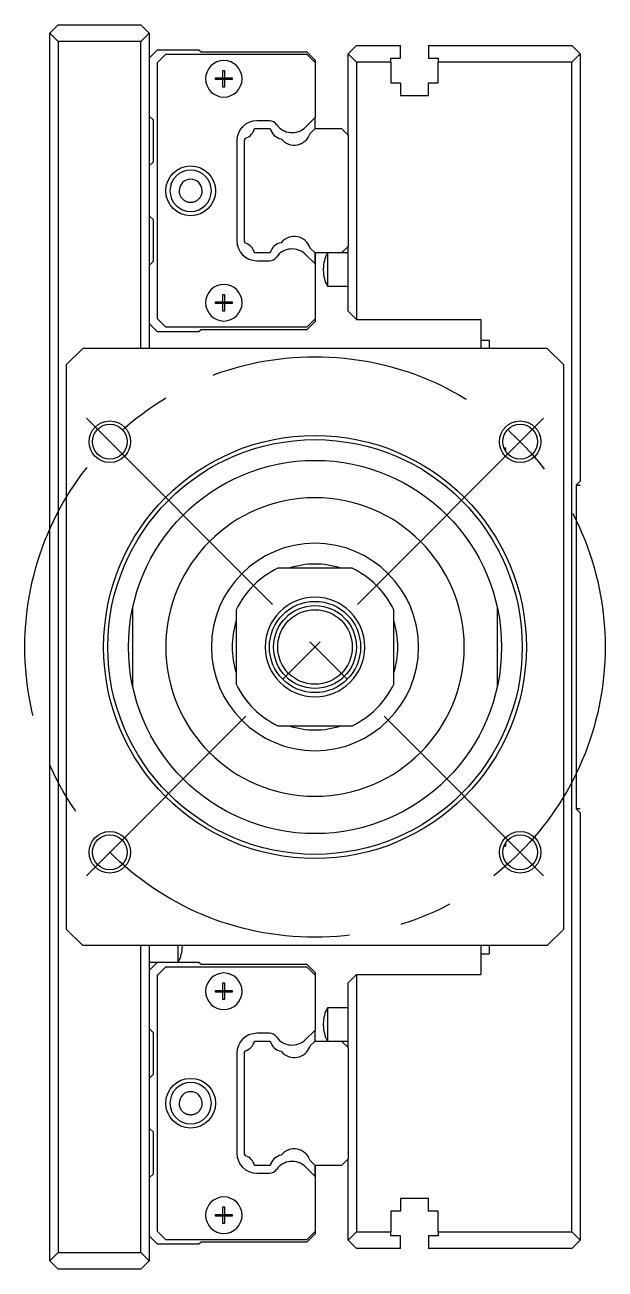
# Model space of a CAD drawing. Extents: x -15 to 1045, y -311 to 82.
# Drawn here: x 975.3 to 1045.3, y -75 to 75 of the extents above; entities that cross this region are included whole.
import ezdxf

# ---------------------------------------------------------------- set-up
doc = ezdxf.new("R2010")
doc.units = 0
doc.linetypes.add('CENTER', pattern=[50.8, 31.75, -6.35, 6.35, -6.35])
doc.linetypes.add('DASHED', pattern=[19.05, 12.7, -6.35])
doc.layers.get('0').update_dxf_attribs({"linetype": 'CONTINUOUS'})
doc.layers.add('CENTER', color=1, linetype='CENTER')

msp = doc.modelspace()

# ---------------------------------------------------------------- linework, layer by layer
at = {"color": 7, "linetype": 'CONTINUOUS'}
for p, q in [((979.34, 75), (978.34, 74)), ((979.34, 75), (989.34, 75)), ((990.34, 74), (989.34, 75)), ((978.34, -74), (978.34, 74)), ((978.34, 74), (979.34, 73)), ((989.34, 73), (990.34, 74)), ((990.34, 74), (990.34, 36)), ((989.34, 73), (979.34, 73)), ((979.34, 73), (979.34, -73)), ((989.34, 36), (989.34, 73)), ((990.34, 71), (991.34, 72)), ((991.34, 72), (996.34, 72)), ((996.34, 72), (996.59, 71.75)), ((1014.34, 71.5), (1015.34, 72.5)), ((1015.34, 72.5), (1020.64, 72.5)), ((1020.64, 71), (1020.64, 72.5)), ((1024.04, 72.5), (1041.34, 72.5)), ((1024.04, 72.5), (1024.04, 71)), ((1041.34, 72.5), (1042.34, 71.5)), ((991.34, 70.45), (992.34, 71.45)), ((992.34, 71.45), (1009.34, 71.45)), ((996.59, 71.75), (1009.34, 71.75)), ((1009.34, 71.75), (1010.34, 70.75)), ((1009.34, 71.45), (1010.34, 70.45)), ((1010.34, 70.75), (1010.34, 70.45)), ((1014.34, 61.7), (1014.34, 71.5)), ((1015.34, 70.5), (1014.34, 71.5)), ((1015.34, 70.5), (1015.34, 39.5)), ((1019.49, 70.5), (1015.34, 70.5)), ((1019.49, 70.5), (1019.49, 71)), ((1019.49, 71), (1020.64, 71)), ((1019.49, 70.5), (1019.49, 68)), ((1024.04, 71), (1025.19, 71)), ((1025.19, 71), (1025.19, 70.5)), ((1025.19, 68), (1025.19, 70.5)), ((1041.34, 70.5), (1025.19, 70.5)), ((1042.34, 71.5), (1041.34, 70.5)), ((1041.34, -70.5), (1041.34, 70.5)), ((1042.34, 71.5), (1042.34, 20)), ((991.34, 39.55), (991.34, 70.45)), ((999.24, 68.6), (999.24, 69.5)), ((999.24, 69.5), (999.44, 69.5)), ((999.44, 69.5), (999.44, 68.6)), ((1010.34, 70.45), (1010.34, 63.82)), ((998.34, 68.4), (998.34, 68.6)), ((998.34, 68.6), (999.24, 68.6)), ((999.24, 68.4), (998.34, 68.4)), ((999.24, 68.6), (999.34, 68.5)), ((999.24, 68.4), (999.34, 68.5)), ((999.24, 67.5), (999.24, 68.4)), ((999.44, 67.5), (999.24, 67.5)), ((999.44, 68.6), (999.34, 68.5)), ((999.44, 68.4), (999.34, 68.5)), ((999.44, 68.6), (1000.34, 68.6)), ((1000.34, 68.4), (999.44, 68.4)), ((999.44, 68.4), (999.44, 67.5)), ((1000.34, 68.6), (1000.34, 68.4)), ((1019.49, 68), (1020.64, 68)), ((1020.64, 68), (1020.64, 66.5)), ((1024.04, 68), (1025.19, 68)), ((1024.04, 66.5), (1024.04, 68)), ((1020.64, 66.5), (1024.04, 66.5)), ((990.84, 63.5), (990.34, 64)), ((990.84, 58.5), (990.84, 63.5)), ((1004.87, 63.43), (1003.31, 63.43)), ((1010.34, 63.82), (1009.21, 62.68)), ((1010.34, 62.5), (1010.34, 63.82)), ((1003.05, 62.5), (1004.92, 62.5)), ((1009.75, 61.91), (1010.34, 62.5)), ((1010.34, 62.5), (1013.54, 62.5)), ((1013.54, 62.5), (1014.34, 61.7)), ((1014.34, 61.7), (1014.34, 48.3)), ((1000.91, 61.03), (1000.91, 48.97)), ((1001.84, 61.1), (1001.97, 61.32)), ((1001.84, 48.9), (1001.84, 61.1)), ((990.34, 58), (990.84, 58.5)), ((993.95, 55), (993.95, 54.93)), ((993.95, 54.93), (993.95, 54.87)), ((993.95, 54.87), (993.96, 54.8)), ((993.96, 54.8), (993.97, 54.74)), ((993.97, 54.74), (993.99, 54.67)), ((993.99, 54.67), (994, 54.61)), ((994, 54.61), (994.02, 54.55)), ((994.02, 54.55), (994.04, 54.5)), ((994.04, 54.5), (994.06, 54.45)), ((994.06, 54.45), (994.09, 54.39)), ((994.09, 54.39), (994.11, 54.34)), ((994.11, 54.34), (994.14, 54.29)), ((994.14, 54.29), (994.17, 54.24)), ((994.17, 54.24), (994.21, 54.19)), ((994.21, 54.19), (994.24, 54.14)), ((994.24, 54.14), (994.28, 54.1)), ((994.28, 54.1), (994.32, 54.05)), ((994.32, 54.05), (994.36, 54.01)), ((994.36, 54.01), (994.4, 53.97)), ((996.28, 53.97), (996.32, 54.01)), ((996.32, 54.01), (996.36, 54.05)), ((996.36, 54.05), (996.4, 54.09)), ((996.4, 54.09), (996.43, 54.14)), ((996.43, 54.14), (996.47, 54.19)), ((996.47, 54.19), (996.5, 54.24)), ((996.5, 54.24), (996.54, 54.29)), ((996.54, 54.29), (996.57, 54.34)), ((996.57, 54.34), (996.6, 54.4)), ((996.6, 54.4), (996.62, 54.46)), ((996.62, 54.46), (996.65, 54.53)), ((996.65, 54.53), (996.67, 54.59)), ((996.67, 54.59), (996.69, 54.66)), ((996.69, 54.66), (996.71, 54.73)), ((996.71, 54.78), (996.72, 54.83)), ((996.71, 54.73), (996.71, 54.78)), ((996.72, 54.83), (996.73, 54.88)), ((996.73, 55), (996.73, 55)), ((996.73, 55), (996.73, 55)), ((996.73, 55), (996.73, 55)), ((996.73, 54.98), (996.73, 55)), ((996.73, 54.93), (996.73, 54.98)), ((996.73, 54.88), (996.73, 54.93)), ((994.4, 53.97), (994.45, 53.93)), ((994.45, 53.93), (994.49, 53.89)), ((994.49, 53.89), (994.54, 53.86)), ((994.54, 53.86), (994.59, 53.83)), ((994.59, 53.83), (994.64, 53.8)), ((994.64, 53.8), (994.69, 53.77)), ((994.69, 53.77), (994.74, 53.74)), ((994.74, 53.74), (994.79, 53.72)), ((994.79, 53.72), (994.85, 53.7)), ((994.85, 53.7), (994.91, 53.68)), ((994.91, 53.68), (994.96, 53.66)), ((994.96, 53.66), (995.02, 53.64)), ((995.02, 53.64), (995.08, 53.63)), ((995.08, 53.63), (995.13, 53.62)), ((995.13, 53.62), (995.19, 53.62)), ((995.19, 53.62), (995.25, 53.61)), ((995.25, 53.61), (995.31, 53.61)), ((995.31, 53.61), (995.37, 53.61)), ((995.37, 53.61), (995.43, 53.61)), ((995.43, 53.61), (995.49, 53.62)), ((995.49, 53.62), (995.54, 53.62)), ((995.54, 53.62), (995.6, 53.63)), ((995.6, 53.63), (995.66, 53.64)), ((995.66, 53.64), (995.71, 53.66)), ((995.71, 53.66), (995.77, 53.68)), ((995.77, 53.68), (995.83, 53.7)), ((995.83, 53.7), (995.88, 53.72)), ((995.88, 53.72), (995.94, 53.74)), ((995.94, 53.74), (995.99, 53.77)), ((995.99, 53.77), (996.04, 53.8)), ((996.04, 53.8), (996.09, 53.83)), ((996.09, 53.83), (996.14, 53.86)), ((996.14, 53.86), (996.19, 53.89)), ((996.19, 53.89), (996.23, 53.93)), ((996.23, 53.93), (996.28, 53.97)), ((990.84, 51.5), (990.34, 52)), ((990.84, 46.5), (990.84, 51.5)), ((1001.97, 48.68), (1001.84, 48.9)), ((1010.34, 47.5), (1009.75, 48.09)), ((1010.34, 47.5), (1009.75, 48.09)), ((1014.34, 48.3), (1013.54, 47.5)), ((1014.34, 40.5), (1014.34, 48.3)), ((990.34, 46), (990.84, 46.5)), ((1004.92, 47.5), (1003.05, 47.5)), ((1003.31, 46.57), (1004.87, 46.57)), ((1009.21, 47.32), (1010.34, 46.18)), ((1010.34, 47.5), (1010.34, 46.18)), ((1010.34, 46.18), (1010.34, 47.5)), ((1013.54, 47.5), (1010.34, 47.5)), ((1011.84, 47.5), (1011.84, 43.5)), ((1014.34, 47.5), (1013.54, 47.5)), ((1010.34, 46.18), (1010.34, 39.55)), ((1011.34, 45.56), (1011.34, 45.44)), ((1011.84, 43.5), (1014.34, 43.5)), ((999.24, 41.6), (999.24, 42.5)), ((999.24, 42.5), (999.44, 42.5)), ((999.44, 42.5), (999.44, 41.6)), ((998.34, 41.4), (998.34, 41.6)), ((998.34, 41.6), (999.24, 41.6)), ((999.24, 41.4), (998.34, 41.4)), ((999.24, 41.6), (999.34, 41.5)), ((999.24, 41.4), (999.34, 41.5)), ((999.24, 40.5), (999.24, 41.4)), ((999.44, 40.5), (999.24, 40.5)), ((999.44, 41.6), (999.34, 41.5)), ((999.44, 41.4), (999.34, 41.5)), ((999.44, 41.6), (1000.34, 41.6)), ((1000.34, 41.4), (999.44, 41.4)), ((999.44, 41.4), (999.44, 40.5)), ((1000.34, 41.6), (1000.34, 41.4)), ((1014.34, 40.5), (1015.34, 39.5)), ((992.34, 38.55), (991.34, 39.55)), ((1010.34, 39.55), (1009.34, 38.55)), ((1010.34, 39.25), (1009.34, 38.25)), ((1010.34, 39.55), (1010.34, 39.25)), ((1015.34, 39.5), (1030.34, 39.5)), ((1030.34, 39.5), (1030.34, 37)), ((991.34, 38), (990.34, 39)), ((996.34, 38), (991.34, 38)), ((1009.34, 38.55), (992.34, 38.55)), ((996.59, 38.25), (996.34, 38)), ((1009.34, 38.25), (996.59, 38.25)), ((982.34, 36), (980.34, 34)), ((1038.34, 36), (982.34, 36)), ((1030.34, 37), (1030.34, 36)), ((1030.34, 37), (1031.34, 37)), ((1031.34, 37), (1031.34, 36)), ((1040.34, 34), (1038.34, 36)), ((980.34, 34), (980.34, -34)), ((1040.34, -34), (1040.34, 34)), ((1033.13, 24), (1033.34, 24)), ((1033.34, 24), (1033.34, 23.59)), ((1041.84, 19.5), (1042.34, 20)), ((1041.84, 19.5), (1041.84, -19.5)), ((1014.81, 9.5), (1005.87, 9.5)), ((988.34, 4.72), (988.34, -4.72)), ((1032.34, -4.72), (1032.34, 4.72)), ((1000.84, 4.47), (1000.84, -4.47)), ((1019.84, -4.47), (1019.84, 4.47)), ((1005.87, -9.5), (1014.81, -9.5)), ((1042.34, -20), (1041.84, -19.5)), ((1042.34, -20), (1042.34, -71.5)), ((1033.34, -23.59), (1033.34, -24)), ((1033.13, -24), (1033.34, -24)), ((980.34, -34), (982.34, -36)), ((1038.34, -36), (1040.34, -34)), ((1038.34, -36), (982.34, -36)), ((989.34, -73), (989.34, -36)), ((990.34, -36), (990.34, -74)), ((993.84, -38), (993.84, -36)), ((994.34, -36.06), (994.34, -36)), ((1030.34, -36), (1030.34, -37)), ((1030.34, -37), (1031.34, -37)), ((1030.34, -37), (1030.34, -39.5)), ((1031.34, -36), (1031.34, -37)), ((990.34, -38), (991.34, -38)), ((990.34, -39), (991.34, -38)), ((991.34, -38), (996.34, -38)), ((991.34, -39.55), (992.34, -38.55)), ((992.34, -38.55), (1009.34, -38.55)), ((996.34, -38), (996.59, -38.25)), ((996.59, -38.25), (1009.34, -38.25)), ((1009.34, -38.25), (1010.34, -39.25)), ((1009.34, -38.55), (1010.34, -39.55)), ((991.34, -70.45), (991.34, -39.55)), ((1010.34, -39.25), (1010.34, -39.55)), ((1010.34, -39.55), (1010.34, -46.18)), ((1015.34, -39.5), (1014.34, -40.5)), ((1014.34, -48.3), (1014.34, -40.5)), ((1015.34, -39.5), (1030.34, -39.5)), ((1015.34, -39.5), (1015.34, -70.5)), ((998.34, -41.4), (999.24, -41.4)), ((998.34, -41.6), (998.34, -41.4)), ((999.24, -41.6), (998.34, -41.6)), ((999.24, -41.4), (999.24, -40.5)), ((999.24, -40.5), (999.44, -40.5)), ((999.24, -41.4), (999.34, -41.5)), ((999.24, -41.6), (999.34, -41.5)), ((999.24, -42.5), (999.24, -41.6)), ((999.44, -41.4), (999.34, -41.5)), ((999.44, -41.6), (999.34, -41.5)), ((999.44, -40.5), (999.44, -41.4)), ((999.44, -41.4), (1000.34, -41.4)), ((1000.34, -41.6), (999.44, -41.6)), ((999.44, -41.6), (999.44, -42.5)), ((1000.34, -41.4), (1000.34, -41.6)), ((999.44, -42.5), (999.24, -42.5)), ((1014.34, -43.5), (1011.84, -43.5)), ((1011.84, -43.5), (1011.84, -47.5)), ((990.84, -46.5), (990.34, -46)), ((990.84, -51.5), (990.84, -46.5)), ((1010.34, -46.18), (1009.21, -47.32)), ((1010.34, -47.5), (1010.34, -46.18)), ((1011.34, -45.44), (1011.34, -45.56)), ((1003.05, -47.5), (1004.92, -47.5)), ((1004.87, -46.57), (1003.31, -46.57)), ((1009.75, -48.09), (1010.34, -47.5)), ((1010.34, -47.5), (1013.54, -47.5)), ((1013.54, -47.5), (1014.34, -47.5)), ((1013.54, -47.5), (1014.34, -48.3)), ((1000.91, -48.97), (1000.91, -61.03)), ((1001.84, -48.9), (1001.97, -48.68)), ((1001.84, -61.1), (1001.84, -48.9)), ((1014.34, -48.3), (1014.34, -61.7)), ((990.34, -52), (990.84, -51.5)), ((993.95, -55), (993.95, -55.07)), ((993.95, -55.07), (993.95, -55.13)), ((993.95, -55.13), (993.96, -55.2)), ((993.96, -55.2), (993.97, -55.26)), ((993.97, -55.26), (993.99, -55.33)), ((993.99, -55.33), (994, -55.39)), ((994, -55.39), (994.02, -55.45)), ((994.02, -55.45), (994.04, -55.5)), ((996.62, -55.54), (996.65, -55.47)), ((996.65, -55.47), (996.67, -55.41)), ((996.67, -55.41), (996.69, -55.34)), ((996.69, -55.34), (996.71, -55.27)), ((996.71, -55.22), (996.72, -55.17)), ((996.71, -55.27), (996.71, -55.22)), ((996.72, -55.17), (996.73, -55.12)), ((996.73, -55), (996.73, -55)), ((996.73, -55), (996.73, -55)), ((996.73, -55), (996.73, -55)), ((996.73, -55.02), (996.73, -55)), ((996.73, -55.07), (996.73, -55.02)), ((996.73, -55.12), (996.73, -55.07)), ((994.04, -55.5), (994.06, -55.55)), ((994.06, -55.55), (994.09, -55.61)), ((994.09, -55.61), (994.11, -55.66)), ((994.11, -55.66), (994.14, -55.71)), ((994.14, -55.71), (994.17, -55.76)), ((994.17, -55.76), (994.21, -55.81)), ((994.21, -55.81), (994.24, -55.86)), ((994.24, -55.86), (994.28, -55.9)), ((994.28, -55.9), (994.32, -55.95)), ((994.32, -55.95), (994.36, -55.99)), ((994.36, -55.99), (994.4, -56.03)), ((994.4, -56.03), (994.45, -56.07)), ((994.45, -56.07), (994.49, -56.11)), ((994.49, -56.11), (994.54, -56.14)), ((994.54, -56.14), (994.59, -56.17)), ((994.59, -56.17), (994.64, -56.2)), ((994.64, -56.2), (994.69, -56.23)), ((994.69, -56.23), (994.74, -56.26)), ((994.74, -56.26), (994.79, -56.28)), ((994.79, -56.28), (994.85, -56.3)), ((994.85, -56.3), (994.91, -56.32)), ((994.91, -56.32), (994.96, -56.34)), ((994.96, -56.34), (995.02, -56.36)), ((995.02, -56.36), (995.08, -56.37)), ((995.08, -56.37), (995.13, -56.38)), ((995.13, -56.38), (995.19, -56.38)), ((995.19, -56.38), (995.25, -56.39)), ((995.25, -56.39), (995.31, -56.39)), ((995.31, -56.39), (995.37, -56.39)), ((995.37, -56.39), (995.43, -56.39)), ((995.43, -56.39), (995.49, -56.38)), ((995.49, -56.38), (995.54, -56.38)), ((995.54, -56.38), (995.6, -56.37)), ((995.6, -56.37), (995.66, -56.36)), ((995.66, -56.36), (995.71, -56.34)), ((995.71, -56.34), (995.77, -56.32)), ((995.77, -56.32), (995.83, -56.3)), ((995.83, -56.3), (995.88, -56.28)), ((995.88, -56.28), (995.94, -56.26)), ((995.94, -56.26), (995.99, -56.23)), ((995.99, -56.23), (996.04, -56.2)), ((996.04, -56.2), (996.09, -56.17)), ((996.09, -56.17), (996.14, -56.14)), ((996.14, -56.14), (996.19, -56.11)), ((996.19, -56.11), (996.23, -56.07)), ((996.23, -56.07), (996.28, -56.03)), ((996.28, -56.03), (996.32, -55.99)), ((996.32, -55.99), (996.36, -55.95)), ((996.36, -55.95), (996.4, -55.91)), ((996.4, -55.91), (996.43, -55.86)), ((996.43, -55.86), (996.47, -55.81)), ((996.47, -55.81), (996.5, -55.76)), ((996.5, -55.76), (996.54, -55.71)), ((996.54, -55.71), (996.57, -55.66)), ((996.57, -55.66), (996.6, -55.6)), ((996.6, -55.6), (996.62, -55.54)), ((990.84, -58.5), (990.34, -58)), ((990.84, -63.5), (990.84, -58.5)), ((1001.97, -61.32), (1001.84, -61.1)), ((1004.92, -62.5), (1003.05, -62.5)), ((1009.21, -62.68), (1010.34, -63.82)), ((1010.34, -62.5), (1009.75, -61.91)), ((1010.34, -62.5), (1009.75, -61.91)), ((1010.34, -62.5), (1010.34, -63.82)), ((1010.34, -63.82), (1010.34, -62.5)), ((1013.54, -62.5), (1010.34, -62.5)), ((1014.34, -61.7), (1013.54, -62.5)), ((1014.34, -71.5), (1014.34, -61.7)), ((990.34, -64), (990.84, -63.5)), ((1003.31, -63.43), (1004.87, -63.43)), ((1010.34, -63.82), (1010.34, -70.45)), ((1020.64, -66.5), (1020.64, -68)), ((1024.04, -66.5), (1020.64, -66.5)), ((1024.04, -68), (1024.04, -66.5)), ((998.34, -68.4), (999.24, -68.4)), ((998.34, -68.6), (998.34, -68.4)), ((999.24, -68.6), (998.34, -68.6)), ((999.24, -68.4), (999.24, -67.5)), ((999.24, -67.5), (999.44, -67.5)), ((999.24, -68.4), (999.34, -68.5)), ((999.24, -68.6), (999.34, -68.5)), ((999.24, -69.5), (999.24, -68.6)), ((999.44, -68.4), (999.34, -68.5)), ((999.44, -68.6), (999.34, -68.5)), ((999.44, -67.5), (999.44, -68.4)), ((999.44, -68.4), (1000.34, -68.4)), ((1000.34, -68.6), (999.44, -68.6)), ((999.44, -68.6), (999.44, -69.5)), ((1000.34, -68.4), (1000.34, -68.6)), ((1020.64, -68), (1019.49, -68)), ((1019.49, -68), (1019.49, -70.5)), ((1025.19, -68), (1024.04, -68)), ((1025.19, -70.5), (1025.19, -68)), ((992.34, -71.45), (991.34, -70.45)), ((999.44, -69.5), (999.24, -69.5)), ((1010.34, -70.45), (1009.34, -71.45)), ((1010.34, -70.45), (1010.34, -70.75)), ((1014.34, -71.5), (1015.34, -70.5)), ((1015.34, -70.5), (1019.49, -70.5)), ((1019.49, -71), (1019.49, -70.5)), ((1025.19, -70.5), (1025.19, -71)), ((1025.19, -70.5), (1041.34, -70.5)), ((1041.34, -70.5), (1042.34, -71.5)), ((991.34, -72), (990.34, -71)), ((996.34, -72), (991.34, -72)), ((1009.34, -71.45), (992.34, -71.45)), ((996.59, -71.75), (996.34, -72)), ((1009.34, -71.75), (996.59, -71.75)), ((1010.34, -70.75), (1009.34, -71.75)), ((1015.34, -72.5), (1014.34, -71.5)), ((1020.64, -71), (1019.49, -71)), ((1020.64, -72.5), (1020.64, -71)), ((1025.19, -71), (1024.04, -71)), ((1024.04, -71), (1024.04, -72.5)), ((1042.34, -71.5), (1041.34, -72.5)), ((979.34, -73), (978.34, -74)), ((979.34, -73), (989.34, -73)), ((990.34, -74), (989.34, -73)), ((1020.64, -72.5), (1015.34, -72.5)), ((1041.34, -72.5), (1024.04, -72.5)), ((978.34, -74), (979.34, -75)), ((989.34, -75), (979.34, -75)), ((989.34, -75), (990.34, -74))]:
    msp.add_line(p, q, dxfattribs=at)
at = {"color": 3, "linetype": 'DASHED'}
for p, q in [((1041.84, 19.5), (1042.34, 19.5)), ((1042.34, -19.5), (1041.84, -19.5))]:
    msp.add_line(p, q, dxfattribs=at)
at = {"color": 7, "linetype": 'CONTINUOUS'}
for centre, radius in [((995.34, 55), 3), ((985.59, 24.75), 2.1), ((1010.34, 0), 25.5), ((1035.09, 24.75), 2.1), ((1010.34, 0), 25), ((1010.34, 0), 22.5), ((1010.34, 0), 5.5), ((1010.34, 0), 5), ((1010.34, 0), 4.5), ((985.59, -24.75), 2.1), ((1035.09, -24.75), 2.1), ((995.34, -55), 3)]:
    msp.add_circle(centre, radius, dxfattribs=at)
at = {"color": 3, "linetype": 'CONTINUOUS'}
for centre in [(985.59, 24.75), (1035.09, 24.75), (985.59, -24.75), (1035.09, -24.75)]:
    msp.add_circle(centre, 2.5, dxfattribs=at)
at = {"color": 7, "linetype": 'CONTINUOUS'}
for centre, radius, start, end in [((999.34, 68.5), 2.2, 0, 180), ((999.34, 68.5), 2.2, 180, 0), ((1003.31, 61.03), 2.4, 90, 180), ((1004.87, 62.43), 1, 34.7052, 90), ((1001.41, 62.93), 1.7, 289.2262, 345.349), ((1006.57, 62.93), 1.7, 194.651, 260.012), ((1007.58, 64.31), 2.3, 214.7598, 315), ((1007.84, 62.5), 2, 218.4716, 342.8856), ((995.34, 55), 2.5, 0, 180), ((995.34, 55), 1.39, 0, 180), ((995.34, 55), 2.5, 180, 0), ((1007.84, 47.5), 2, 17.1144, 141.5284), ((1003.31, 48.97), 2.4, 180, 270), ((1001.41, 47.07), 1.7, 14.651, 70.7738), ((1006.57, 47.07), 1.7, 99.988, 165.349), ((1004.87, 47.57), 1, 270, 325.2543), ((1007.58, 45.69), 2.3, 44.9803, 145.2567), ((1015.34, 45.56), 4, 151.0305, 180), ((1015.34, 45.44), 4, 180, 208.9695), ((999.34, 41.5), 2.2, 0, 180), ((999.34, 41.5), 2.2, 180, 0), ((1010.34, 0), 18, 0, 180), ((1010.34, 0), 18, 0, 180), ((1010.34, 0), 12.5, 0, 180), ((1010.34, 0), 12.5, 0, 180), ((1010.34, 0), 10.5, 115.2088, 154.7912), ((1010.34, 0), 10, 71.8051, 108.1949), ((1010.34, 0), 10, 71.8051, 108.1949), ((1010.34, 0), 10.5, 25.2088, 64.7912), ((1010.34, 0), 6, 0, 180), ((1010.34, 0), 10, 161.8051, 180), ((1010.34, 0), 10, 161.8051, 180), ((1010.34, 0), 10, 0, 18.1949), ((1010.34, 0), 10, 0, 18.1949), ((1010.34, 0), 18, 180, 0), ((1010.34, 0), 18, 180, 0), ((1010.34, 0), 12.5, 180, 0), ((1010.34, 0), 12.5, 180, 0), ((1010.34, 0), 10, 180, 198.1949), ((1010.34, 0), 10, 180, 198.1949), ((1010.34, 0), 6, 180, 0), ((1010.34, 0), 10, 341.8051, 0), ((1010.34, 0), 10, 341.8051, 0), ((1010.34, 0), 10.5, 205.2088, 244.7912), ((1010.34, 0), 10.5, 295.2088, 334.7912), ((1010.34, 0), 10, 251.8051, 288.1949), ((1010.34, 0), 10, 251.8051, 288.1949), ((990.34, -36.06), 4, 331.0305, 0), ((999.34, -41.5), 2.2, 0, 180), ((999.34, -41.5), 2.2, 180, 0), ((1015.34, -45.44), 4, 151.0305, 180), ((1015.34, -45.56), 4, 180, 208.9695), ((1003.31, -48.97), 2.4, 90, 180), ((1001.41, -47.07), 1.7, 289.2262, 345.349), ((1004.87, -47.57), 1, 34.7052, 90), ((1006.57, -47.07), 1.7, 194.651, 260.012), ((1007.58, -45.69), 2.3, 214.7598, 315), ((1007.84, -47.5), 2, 218.4716, 342.8856), ((995.34, -55), 2.5, 0, 180), ((995.34, -55), 1.39, 0, 180), ((995.34, -55), 2.5, 180, 0), ((1003.31, -61.03), 2.4, 180, 270), ((1001.41, -62.93), 1.7, 14.651, 70.7738), ((1006.57, -62.93), 1.7, 99.988, 165.349), ((1007.84, -62.5), 2, 17.1144, 141.5284), ((1004.87, -62.43), 1, 270, 325.2543), ((1007.58, -64.31), 2.3, 44.9803, 145.2567), ((999.34, -68.5), 2.2, 0, 180), ((999.34, -68.5), 2.2, 180, 0)]:
    msp.add_arc(centre, radius, start, end, dxfattribs=at)
at = {"layer": 'CENTER', "color": 1, "linetype": 'CENTER'}
for p, q in [((1037.92, 27.58), (982.76, -27.58)), ((982.76, 27.58), (1037.92, -27.58))]:
    msp.add_line(p, q, dxfattribs=at)
msp.add_circle((1010.34, 0), 35, dxfattribs=at)

doc.saveas('drawing.dxf')
